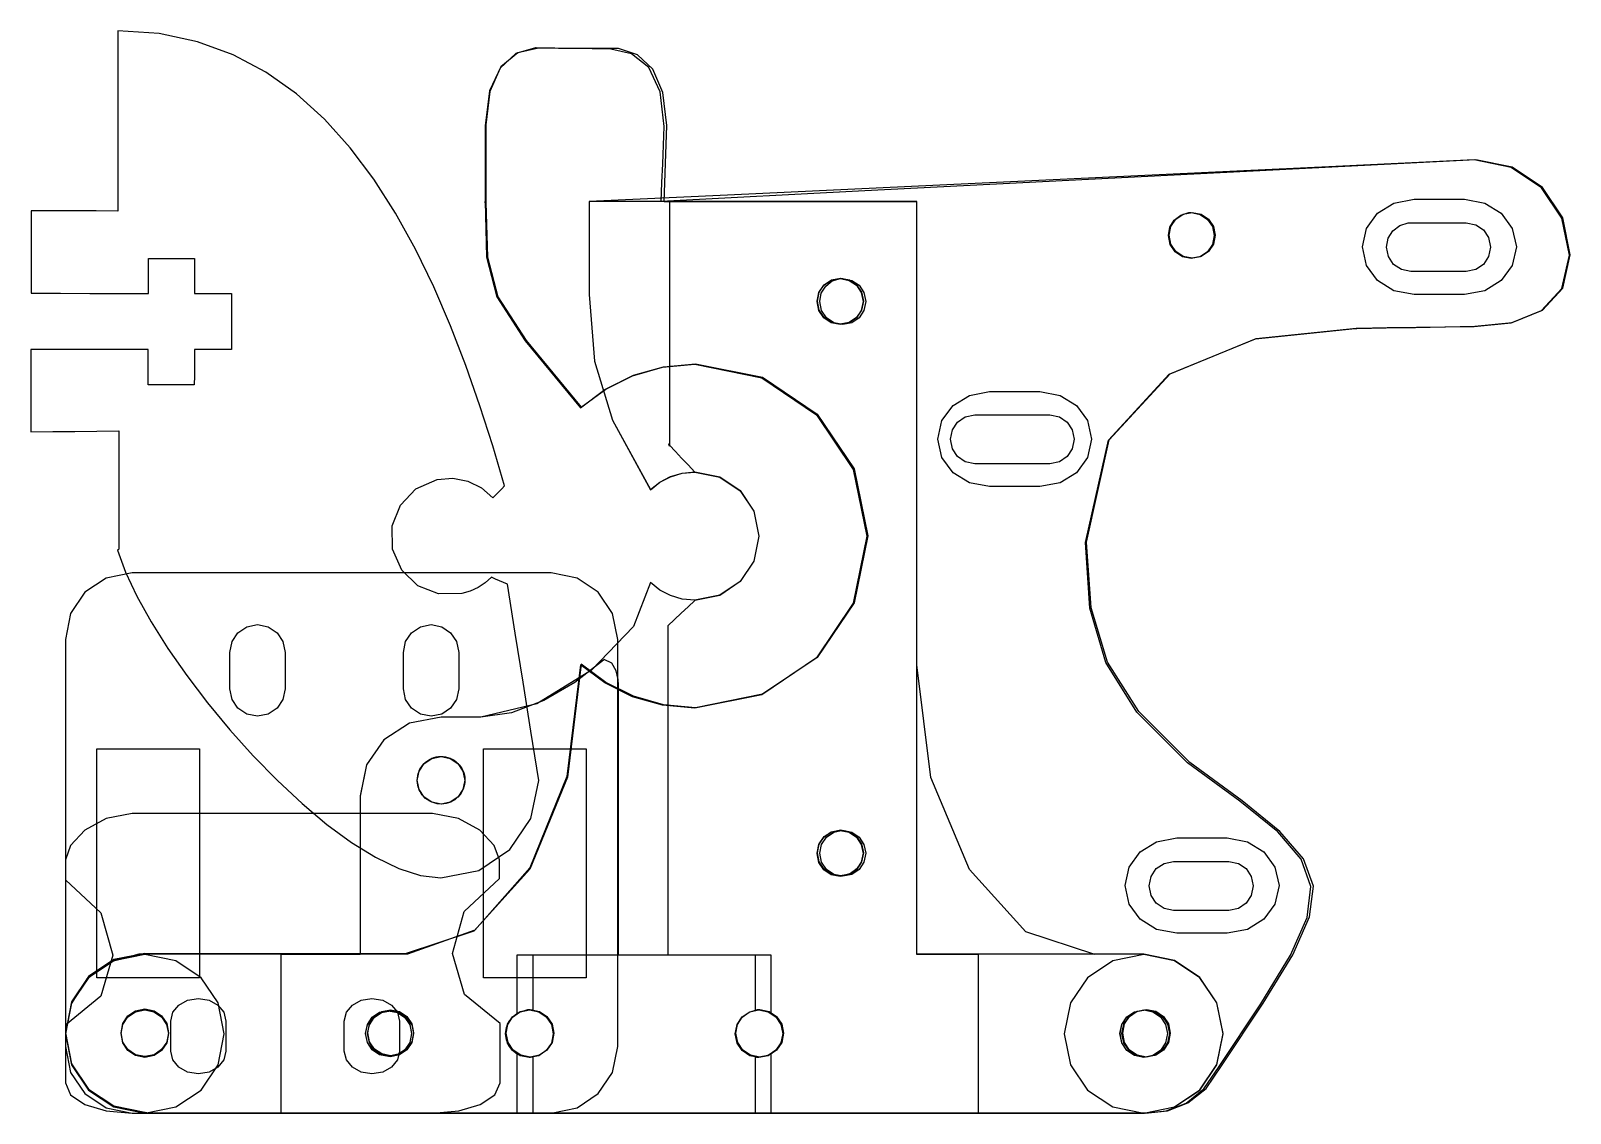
# Model space of a CAD drawing. Extents: x -2.1 to 95.4, y 0.1 to 68.7.
import ezdxf

# ---------------------------------------------------------------- set-up
doc = ezdxf.new("R2010")
doc.units = 0
for name, color, linetype in [('handle', 7, 'CONTINUOUS'), ('idler', 7, 'CONTINUOUS'), ('idler2', 7, 'CONTINUOUS'), ('slice1', 7, 'CONTINUOUS'), ('slice2', 7, 'CONTINUOUS'), ('slice3', 7, 'CONTINUOUS'), ('slice4', 7, 'CONTINUOUS'), ('slice5', 7, 'CONTINUOUS')]:
    doc.layers.add(name, color=color, linetype=linetype)

msp = doc.modelspace()

# ---------------------------------------------------------------- linework, layer by layer
at = {"layer": 'handle', "color": 7}
for points in [[(4.303889, 19.067667), (2.656164, 18.759661), (1.310541, 18.002315), (0.403259, 17.04563), (0.070556, 16.139612), (0.070556, 15.819905), (0.070556, 15.500195), (0.070556, 15.180488), (0.070556, 14.860778), (2.319027, 12.764299), (3.070782, 10.090373), (2.322424, 7.499773), (0.070556, 5.653278), (0.070556, 4.738257), (0.070556, 3.823236), (0.070556, 2.908215), (0.070556, 1.993194), (0.403259, 1.244261), (1.310541, 0.633191), (2.656164, 0.22146), (4.303889, 0.070556), (9.061986, 0.070556), (13.820084, 0.070556), (18.578181, 0.070556), (23.336278, 0.070556), (24.992421, 0.22146), (26.356208, 0.633191), (27.281585, 1.244261), (27.6225, 1.993194), (27.6225, 2.932467), (27.6225, 3.871736), (27.6225, 4.811008), (27.6225, 5.750278), (25.362379, 7.596776), (24.59584, 10.187376), (25.329408, 12.86131), (27.569612, 14.957806), (27.569612, 15.253259), (27.569612, 15.548709), (27.569612, 15.844162), (27.569612, 16.139612), (27.23696, 17.04563), (26.329763, 18.002315), (24.984157, 18.759661), (23.336278, 19.067667), (18.578181, 19.067667), (13.820084, 19.067667), (9.061986, 19.067667), (4.303889, 19.067667)], [(8.501944, 7.346611), (9.182482, 7.233706), (9.737468, 6.925731), (10.111261, 6.468799), (10.248223, 5.909028), (10.248223, 5.434988), (10.248223, 4.960945), (10.248223, 4.486904), (10.248223, 4.012861), (10.111261, 3.451713), (9.737468, 2.991756), (9.182482, 2.680756), (8.501944, 2.566472), (7.819916, 2.680756), (7.261927, 2.991756), (6.885183, 3.451713), (6.746889, 4.012861), (6.746889, 4.486904), (6.746889, 4.960945), (6.746889, 5.434988), (6.746889, 5.909028), (6.885183, 6.468799), (7.261927, 6.925731), (7.819916, 7.233706), (8.501944, 7.346611)], [(19.499806, 7.346611), (20.180327, 7.233706), (20.735304, 6.925731), (21.109094, 6.468799), (21.246056, 5.909028), (21.246056, 5.434988), (21.246056, 4.960945), (21.246056, 4.486904), (21.246056, 4.012861), (21.109094, 3.451713), (20.735304, 2.991756), (20.180327, 2.680756), (19.499806, 2.566472), (18.817749, 2.680756), (18.259753, 2.991756), (17.883013, 3.451713), (17.744722, 4.012861), (17.744722, 4.486904), (17.744722, 4.960945), (17.744722, 5.434988), (17.744722, 5.909028), (17.883013, 6.468799), (18.259753, 6.925731), (18.817749, 7.233706), (19.499806, 7.346611)]]:
    msp.add_lwpolyline(points, dxfattribs=at)
at = {"layer": 'idler', "color": 7}
for points in [[(-2.118388, 43.2553), (-0.725226, 43.270088), (0.667935, 43.284848), (2.061097, 43.299637), (3.454259, 43.314425), (3.453638, 41.439679), (3.452989, 39.564962), (3.452368, 37.690216), (3.451719, 35.815499), (3.434644, 35.800541), (3.417598, 35.785583), (3.400524, 35.770597), (3.383449, 35.755639), (3.892522, 34.358131), (4.606911, 32.834837), (5.504632, 31.215587), (6.563727, 29.530099), (7.762184, 27.808205), (9.078016, 26.079679), (10.489269, 24.374266), (11.973927, 22.72177), (13.510034, 21.151994), (15.075577, 19.694683), (16.648599, 18.37964), (18.207087, 17.23664), (19.729083, 16.295486), (21.192631, 15.585923), (22.575689, 15.137754), (23.856301, 14.980782), (26.269047, 15.464652), (28.240877, 16.78977), (29.571781, 18.757254), (30.061718, 21.16825), (29.565741, 24.275545), (29.069736, 27.382811), (28.573758, 30.490106), (28.077753, 33.597401), (27.823922, 33.707186), (27.570063, 33.81697), (27.316232, 33.926755), (27.062374, 34.036539), (26.66746, 33.683169), (26.221803, 33.388472), (25.729099, 33.158856), (25.19299, 33.000671), (23.723318, 32.979617), (22.405142, 33.50424), (21.380506, 34.484285), (20.791452, 35.829581), (20.771725, 37.299423), (21.299226, 38.618219), (22.282235, 39.643561), (23.628999, 40.232982), (24.627445, 40.310254), (25.577631, 40.125229), (26.436715, 39.706863), (27.161942, 39.084055), (27.347164, 39.270745), (27.532386, 39.457407), (27.717581, 39.644097), (27.902803, 39.830787), (27.14673, 42.359611), (26.32837, 44.911267), (25.438918, 47.4601), (24.469598, 49.980486), (23.411575, 52.446798), (22.256044, 54.83341), (20.994201, 57.114669), (19.617267, 59.264948), (18.116409, 61.258622), (16.482878, 63.070094), (14.707814, 64.67368), (12.782437, 66.043785), (10.697944, 67.154752), (8.4455, 67.980986), (6.016357, 68.496804), (3.401681, 68.676607), (3.401201, 65.820631), (3.400721, 62.964627), (3.400213, 60.108651), (3.399734, 57.252675), (2.02534, 57.255469), (0.650917, 57.258263), (-0.723477, 57.261085), (-2.097871, 57.263879), (-2.099564, 55.957388), (-2.101257, 54.650897), (-2.102979, 53.344434), (-2.104672, 52.037942), (-0.245505, 52.036193), (1.61369, 52.034443), (3.472857, 52.032721), (5.332024, 52.030971), (5.331601, 52.585792), (5.331178, 53.140641), (5.330726, 53.695462), (5.330303, 54.250311), (6.061174, 54.250452), (6.792016, 54.250593), (7.522887, 54.250734), (8.25373, 54.250875), (8.25246, 53.693401), (8.251218, 53.135956), (8.249948, 52.578483), (8.248678, 52.021037), (8.837253, 52.021997), (9.425827, 52.022928), (10.014402, 52.023888), (10.602976, 52.024847), (10.601254, 51.135678), (10.599533, 50.246509), (10.597811, 49.357339), (10.59609, 48.46817), (10.009688, 48.46769), (9.423287, 48.46721), (8.836858, 48.466731), (8.250456, 48.466251), (8.248735, 47.91095), (8.246985, 47.355622), (8.245263, 46.800321), (8.243514, 46.245021), (7.514816, 46.245331), (6.786118, 46.245642), (6.057392, 46.24598), (5.328694, 46.246291), (5.327819, 46.803285), (5.326916, 47.360278), (5.326041, 47.917272), (5.325138, 48.474266), (3.465971, 48.476016), (1.606776, 48.477765), (-0.252391, 48.479515), (-2.111587, 48.481265), (-2.11328, 47.174774), (-2.114973, 45.868282), (-2.116695, 44.561791), (-2.118388, 43.2553)], [(22.43678, 20.710429), (22.43678, 20.710429)]]:
    msp.add_lwpolyline(points, dxfattribs=at)
for points in [[(23.011666, 22.409802), (23.171884, 22.522578), (23.356852, 22.605777), (23.560419, 22.649804)], [(23.560419, 22.649804), (23.763788, 22.693774), (23.966537, 22.694395), (24.159012, 22.657903)], [(24.159012, 22.657903), (24.35146, 22.621384), (24.533634, 22.547752), (24.695912, 22.443189)], [(24.695912, 22.443189), (24.858162, 22.338625), (25.000514, 22.203131), (25.113262, 22.042941)], [(22.396902, 21.455552), (22.433336, 21.647999), (22.50694, 21.830174), (22.611447, 21.992423)], [(22.611447, 21.992423), (22.715982, 22.154673), (22.85142, 22.297026), (23.011666, 22.409802)], [(25.113262, 22.042941), (25.226038, 21.882752), (25.309237, 21.697868), (25.353236, 21.494499)], [(25.353236, 21.494499), (25.397234, 21.291017), (25.397855, 21.08824), (25.361364, 20.895736)], [(22.405086, 20.856959), (22.361116, 21.060328), (22.360438, 21.263077), (22.396902, 21.455552)], [(22.41248, 20.819423), (22.410222, 20.831756), (22.407824, 20.844231), (22.405086, 20.856959)], [(22.419169, 20.782791), (22.416883, 20.794898), (22.414738, 20.80709), (22.41248, 20.819423)], [(22.426732, 20.74661), (22.423882, 20.758661), (22.421455, 20.770683), (22.419169, 20.782791)], [(22.43678, 20.710429), (22.432857, 20.722536), (22.429583, 20.734587), (22.426732, 20.74661)], [(22.704242, 20.223003), (22.587684, 20.364509), (22.49582, 20.528734), (22.43678, 20.710429)], [(25.361364, 20.895736), (25.324844, 20.703261), (25.251212, 20.521086), (25.146649, 20.358837)], [(23.119673, 19.871608), (22.961995, 19.962597), (22.820771, 20.081469), (22.704242, 20.223003)], [(23.633938, 19.687458), (23.451481, 19.717515), (23.27735, 19.78062), (23.119673, 19.871608)], [(24.197931, 19.701682), (24.007092, 19.660421), (23.816366, 19.657401), (23.633938, 19.687458)], [(24.746402, 19.941571), (24.586212, 19.828823), (24.4013, 19.745652), (24.197931, 19.701682)], [(25.146649, 20.358837), (25.042086, 20.196615), (24.906591, 20.054291), (24.746402, 19.941571)]]:
    msp.add_open_spline(points, degree=3, dxfattribs=at)
at = {"layer": 'idler2', "color": 7}
for points in [[(4.303889, 34.325278), (2.656081, 33.992603), (1.310467, 33.085365), (0.403231, 31.739753), (0.070556, 30.091944), (0.070556, 23.644931), (0.070556, 17.197917), (0.070556, 10.750903), (0.070556, 4.303889), (0.403255, 2.655866), (1.310532, 1.310276), (2.656154, 0.40316), (4.303889, 0.070556), (10.938316, 0.070556), (17.572743, 0.070556), (24.20717, 0.070556), (30.841597, 0.070556), (32.489479, 0.40316), (33.835083, 1.310276), (34.742281, 2.655866), (35.074931, 4.303889), (35.074931, 10.750903), (35.074931, 17.197917), (35.074931, 23.644931), (35.074931, 30.091944), (34.742281, 31.739679), (33.835083, 33.085301), (32.489479, 33.992577), (30.841597, 34.325278), (24.20717, 34.325278), (17.572743, 34.325278), (10.938316, 34.325278), (4.303889, 34.325278)], [(12.250208, 31.035625), (12.930738, 30.897336), (13.485714, 30.5206), (13.8595, 29.96261), (13.996458, 29.280556), (13.996458, 28.705088), (13.996458, 28.129619), (13.996458, 27.554149), (13.996458, 26.978681), (13.8595, 26.298003), (13.485714, 25.743044), (12.930738, 25.369339), (12.250208, 25.232431), (11.568154, 25.369339), (11.010163, 25.743044), (10.633427, 26.298003), (10.495139, 26.978681), (10.495139, 27.554149), (10.495139, 28.129619), (10.495139, 28.705088), (10.495139, 29.280556), (10.633427, 29.96261), (11.010163, 30.5206), (11.568154, 30.897336), (12.250208, 31.035625)], [(23.248056, 31.035625), (23.928585, 30.897336), (24.483561, 30.5206), (24.857347, 29.96261), (24.994306, 29.280556), (24.994306, 28.705088), (24.994306, 28.129619), (24.994306, 27.554149), (24.994306, 26.978681), (24.857347, 26.298003), (24.483561, 25.743044), (23.928585, 25.369339), (23.248056, 25.232431), (22.566001, 25.369339), (22.00801, 25.743044), (21.631274, 26.298003), (21.492986, 26.978681), (21.492986, 27.554149), (21.492986, 28.129619), (21.492986, 28.705088), (21.492986, 29.280556), (21.631274, 29.96261), (22.00801, 30.5206), (22.566001, 30.897336), (23.248056, 31.035625)], [(2.072569, 23.159861), (3.697552, 23.159861), (5.322535, 23.159861), (6.947518, 23.159861), (8.5725, 23.159861), (8.5725, 19.535069), (8.5725, 15.910278), (8.5725, 12.285486), (8.5725, 8.660694), (6.947518, 8.660694), (5.322535, 8.660694), (3.697552, 8.660694), (2.072569, 8.660694), (2.072569, 12.285486), (2.072569, 15.910278), (2.072569, 19.535069), (2.072569, 23.159861)], [(26.572987, 23.159861), (28.197969, 23.159861), (29.822953, 23.159861), (31.447935, 23.159861), (33.072917, 23.159861), (33.072917, 19.535069), (33.072917, 15.910278), (33.072917, 12.285486), (33.072917, 8.660694), (31.447935, 8.660694), (29.822953, 8.660694), (28.197969, 8.660694), (26.572987, 8.660694), (26.572987, 12.285486), (26.572987, 15.910278), (26.572987, 19.535069), (26.572987, 23.159861)]]:
    msp.add_lwpolyline(points, dxfattribs=at)
at = {"layer": 'slice1', "color": 7}
for points in [[(30.047861, 67.565809), (28.731154, 67.278733), (27.657693, 66.392357), (26.934809, 64.869006), (26.67, 62.671003), (26.67, 61.445086), (26.67, 60.219198), (26.67, 58.993281), (26.67, 57.767392), (26.667799, 57.791635), (26.665597, 57.815878), (26.663396, 57.840149), (26.661195, 57.864392), (26.755259, 54.349907), (27.415462, 51.813886), (29.208843, 49.031119), (32.7025, 44.776336), (34.256528, 45.932206), (36.00577, 46.800632), (37.915794, 47.347014), (39.952112, 47.536837), (44.195182, 46.680207), (47.660137, 44.344085), (49.996288, 40.879158), (50.852945, 36.636003), (49.996288, 32.39299), (47.660137, 28.928035), (44.195182, 26.591855), (39.952112, 25.73517), (37.915794, 25.924993), (36.00577, 26.471403), (34.256528, 27.339801), (32.7025, 28.495642), (31.844996, 21.415589), (29.503031, 15.617503), (26.022356, 11.670146), (21.748778, 10.142392), (17.550723, 10.142392), (13.352667, 10.142392), (9.154612, 10.142392), (4.956556, 10.142392), (3.049806, 9.706839), (1.497274, 8.622371), (0.452882, 7.041137), (0.070556, 5.115309), (0.4664, 3.155558), (1.545816, 1.554765), (3.14658, 0.475293), (5.106472, 0.079392), (5.117507, 0.077191), (5.128514, 0.074989), (5.139549, 0.072788), (5.150556, 0.070587), (20.97484, 0.070587), (36.799153, 0.070587), (52.623438, 0.070587), (68.447722, 0.070587), (68.434486, 0.072788), (68.421278, 0.074989), (68.408042, 0.077191), (68.394806, 0.079392), (70.354698, 0.47518), (71.955462, 1.554511), (73.034878, 3.155275), (73.430723, 5.115309), (73.034878, 7.07506), (71.955462, 8.675824), (70.354698, 9.755296), (68.394806, 10.151197), (68.372764, 10.148996), (68.350723, 10.146795), (68.328653, 10.144593), (68.306611, 10.142392), (67.556973, 10.142392), (66.807306, 10.142392), (66.057667, 10.142392), (65.308, 10.142392), (65.305799, 10.140191), (65.303598, 10.137961), (65.301368, 10.13576), (65.299167, 10.133559), (60.936547, 11.575404), (57.347922, 15.50865), (54.914913, 21.344865), (54.019111, 28.495642), (54.019111, 28.500045), (54.019111, 28.504447), (54.019111, 28.508878), (54.019111, 28.513281), (54.019111, 35.844455), (54.019111, 43.1756), (54.019111, 50.506774), (54.019111, 57.837948), (50.019486, 57.837948), (46.019889, 57.837948), (42.020264, 57.837948), (38.020639, 57.837948), (38.058118, 59.046197), (38.095597, 60.254475), (38.133076, 61.462725), (38.170556, 62.671003), (37.935775, 64.754593), (37.290897, 66.24103), (36.325189, 67.161751), (35.127861, 67.54817), (33.857861, 67.552573), (32.587861, 67.556975), (31.317861, 67.561406), (30.047861, 67.565809)], [(49.177222, 52.996059), (49.743981, 52.881843), (50.206515, 52.570242), (50.518201, 52.107764), (50.632445, 51.540864), (50.518201, 50.972666), (50.206515, 50.507113), (49.743981, 50.192435), (49.177222, 50.076837), (48.610351, 50.192435), (48.147845, 50.507113), (47.836243, 50.972666), (47.722028, 51.540864), (47.836243, 52.107764), (48.147845, 52.570242), (48.610351, 52.881843), (49.177222, 52.996059)], [(49.177222, 18.026975), (49.743981, 17.91276), (50.206515, 17.601159), (50.518201, 17.138653), (50.632445, 16.571753), (50.518201, 16.003499), (50.206515, 15.537945), (49.743981, 15.223323), (49.177222, 15.107725), (48.610351, 15.223323), (48.147845, 15.537945), (47.836243, 16.003499), (47.722028, 16.571753), (47.836243, 17.138653), (48.147845, 17.601159), (48.610351, 17.91276), (49.177222, 18.026975)], [(5.106472, 6.62342), (5.69341, 6.50483), (6.172793, 6.181488), (6.49605, 5.702077), (6.614612, 5.115309), (6.49605, 4.52823), (6.172793, 4.048847), (5.69341, 3.725675), (5.106472, 3.60717), (4.519676, 3.725675), (4.040293, 4.048847), (3.716923, 4.52823), (3.598333, 5.115309), (3.716923, 5.702077), (4.040293, 6.181488), (4.519676, 6.50483), (5.106472, 6.62342)], [(20.558139, 6.570503), (21.12487, 6.456203), (21.587404, 6.144432), (21.89909, 5.681898), (22.013333, 5.115309), (21.89909, 4.548409), (21.587404, 4.085903), (21.12487, 3.774302), (20.558139, 3.660086), (19.989998, 3.774302), (19.524472, 4.085903), (19.209738, 4.548409), (19.094111, 5.115309), (19.209738, 5.681898), (19.524472, 6.144432), (19.989998, 6.456203), (20.558139, 6.570503)], [(29.474612, 6.614614), (30.06138, 6.496025), (30.540791, 6.172683), (30.864133, 5.693272), (30.982722, 5.106475), (30.864133, 4.519707), (30.540791, 4.040296), (30.06138, 3.716954), (29.474612, 3.598364), (28.887956, 3.716954), (28.408545, 4.040296), (28.085119, 4.519707), (27.966472, 5.106475), (28.085119, 5.693272), (28.408545, 6.172683), (28.887956, 6.496025), (29.474612, 6.614614)], [(44.017861, 6.614614), (44.604658, 6.496025), (45.084069, 6.172683), (45.407411, 5.693272), (45.526, 5.106475), (45.407411, 4.519707), (45.084069, 4.040296), (44.604658, 3.716954), (44.017861, 3.598364), (43.432307, 3.716954), (42.955972, 4.040296), (42.635734, 4.519707), (42.518556, 5.106475), (42.635734, 5.693272), (42.955972, 6.172683), (43.432307, 6.496025), (44.017861, 6.614614)], [(68.394806, 6.62342), (68.981461, 6.504717), (69.460872, 6.181234), (69.784299, 5.701795), (69.902945, 5.115309), (69.784299, 4.528512), (69.460872, 4.049101), (68.981461, 3.725759), (68.394806, 3.60717), (67.809392, 3.725759), (67.333029, 4.049101), (67.012707, 4.528512), (66.8955, 5.115309), (67.012707, 5.701795), (67.333029, 6.181234), (67.809392, 6.504717), (68.394806, 6.62342)]]:
    msp.add_lwpolyline(points, dxfattribs=at)
at = {"layer": 'slice2', "color": 7}
for points in [[(29.703889, 0.070587), (29.703889, 0.961336), (29.703889, 1.852114), (29.703889, 2.742864), (29.703889, 3.633642), (29.645638, 3.62447), (29.586061, 3.615919), (29.525863, 3.609625), (29.46575, 3.60717), (28.878812, 3.725731), (28.39943, 4.048989), (28.076172, 4.528371), (27.957611, 5.115309), (28.076172, 5.702303), (28.39943, 6.181685), (28.878812, 6.504886), (29.46575, 6.62342), (29.525807, 6.622347), (29.586061, 6.619045), (29.645695, 6.613542), (29.703889, 6.605781), (29.703889, 7.483323), (29.703889, 8.360836), (29.703889, 9.238378), (29.703889, 10.11592), (33.220632, 10.11592), (36.737403, 10.11592), (40.254146, 10.11592), (43.770889, 10.11592), (43.770889, 9.236177), (43.770889, 8.356433), (43.770889, 7.476719), (43.770889, 6.596975), (43.831228, 6.606515), (43.893006, 6.615009), (43.95549, 6.621105), (44.017833, 6.62342), (44.60463, 6.504802), (45.08404, 6.181431), (45.407382, 5.702021), (45.525972, 5.115309), (45.407382, 4.528512), (45.08404, 4.049101), (44.60463, 3.725759), (44.017833, 3.60717), (43.955547, 3.608129), (43.893006, 3.611205), (43.831171, 3.616681), (43.770889, 3.624809), (43.770889, 2.738461), (43.770889, 1.852086), (43.770889, 0.965739), (43.770889, 0.079392), (49.926861, 0.079392), (56.082833, 0.079392), (62.238805, 0.079392), (68.394778, 0.079392), (70.35467, 0.475237), (71.955434, 1.554652), (73.03485, 3.155417), (73.430694, 5.115309), (73.03485, 7.075342), (71.955434, 8.676078), (70.35467, 9.755409), (68.394778, 10.151197), (68.392576, 10.148996), (68.390375, 10.146795), (68.388174, 10.144593), (68.385972, 10.142392), (64.792042, 10.142392), (61.198139, 10.142392), (57.604208, 10.142392), (54.010278, 10.142392), (54.012479, 22.068482), (54.01468, 33.994573), (54.016882, 45.920663), (54.019083, 57.846753), (50.101048, 57.846753), (46.183014, 57.846753), (42.264979, 57.846753), (38.346944, 57.846753), (37.076944, 57.846753), (35.806944, 57.846753), (34.536916, 57.846753), (33.266916, 57.846753), (33.26892, 51.959315), (33.595677, 47.72697), (34.728178, 43.990432), (37.1475, 39.590503), (37.740872, 40.057891), (38.41623, 40.410415), (39.15839, 40.633032), (39.952083, 40.710587), (41.535689, 40.391365), (42.827928, 39.52054), (43.698668, 38.228301), (44.017833, 36.644809), (43.698668, 35.061034), (42.827928, 33.768823), (41.535689, 32.898167), (39.952083, 32.579059), (39.15839, 32.656613), (38.41623, 32.879174), (37.740872, 33.231698), (37.1475, 33.699114), (36.061763, 30.917645), (33.411301, 28.147013), (29.94121, 26.020327), (26.396583, 25.170725), (25.765986, 25.170725), (25.135417, 25.170725), (24.504819, 25.170725), (23.874222, 25.170725), (21.879616, 24.787468), (20.250884, 23.731985), (19.152757, 22.145698), (18.750111, 20.170086), (18.750111, 17.663163), (18.750111, 15.156239), (18.750111, 12.649316), (18.750111, 10.142392), (15.337, 10.142392), (11.923861, 10.142392), (8.51075, 10.142392), (5.097611, 10.142392), (5.099812, 10.144593), (5.102042, 10.146795), (5.104243, 10.148996), (5.106444, 10.151197), (3.146552, 9.755409), (1.545788, 8.676078), (0.4664, 7.075342), (0.070556, 5.115309), (0.4664, 3.155417), (1.545816, 1.554652), (3.146552, 0.475237), (5.106444, 0.079392), (5.106444, 0.077191), (5.106444, 0.074989), (5.106444, 0.072788), (5.106444, 0.070587), (11.255812, 0.070587), (17.405181, 0.070587), (23.554521, 0.070587), (29.703889, 0.070587)], [(49.168389, 50.076837), (48.601489, 50.191024), (48.139011, 50.502625), (47.82741, 50.965131), (47.713194, 51.532031), (47.82741, 52.100313), (48.139011, 52.565839), (48.601489, 52.880489), (49.168389, 52.996059), (49.736784, 52.880489), (50.20231, 52.565839), (50.516875, 52.100313), (50.632416, 51.532031), (50.516875, 50.965131), (50.20231, 50.502625), (49.736784, 50.191024), (49.168389, 50.076837)], [(23.874222, 19.667392), (23.287454, 19.785982), (22.808043, 20.109324), (22.484701, 20.588735), (22.366111, 21.175503), (22.484701, 21.760917), (22.808043, 22.237279), (23.287454, 22.557602), (23.874222, 22.674809), (24.461018, 22.557602), (24.940401, 22.237279), (25.263743, 21.760917), (25.382333, 21.175503), (25.263743, 20.588735), (24.940401, 20.109324), (24.461018, 19.785982), (23.874222, 19.667392)], [(49.318333, 15.107725), (49.281306, 15.105637), (49.243855, 15.105863), (49.20615, 15.10702), (49.168389, 15.107725), (48.60163, 15.221941), (48.139124, 15.533599), (47.827438, 15.996133), (47.713194, 16.562948), (47.827438, 17.129763), (48.139124, 17.592269), (48.60163, 17.903927), (49.168389, 18.018142), (49.73526, 17.903927), (50.197794, 17.592269), (50.509396, 17.129763), (50.623611, 16.562948), (50.522971, 16.027826), (50.246506, 15.580447), (49.83226, 15.26052), (49.318333, 15.107725)], [(5.097611, 3.60717), (4.512056, 3.725731), (4.035721, 4.048989), (3.715512, 4.528371), (3.598333, 5.115309), (3.715512, 5.702303), (4.035721, 6.181685), (4.512056, 6.504886), (5.097611, 6.62342), (5.684548, 6.504886), (6.163931, 6.181685), (6.487188, 5.702303), (6.60575, 5.115309), (6.487188, 4.528371), (6.163931, 4.048989), (5.684548, 3.725731), (5.097611, 3.60717)], [(20.549277, 3.660086), (19.982547, 3.77433), (19.520013, 4.086044), (19.208327, 4.548578), (19.094083, 5.115309), (19.208327, 5.682124), (19.520013, 6.14463), (19.982547, 6.456288), (20.549277, 6.570503), (21.116177, 6.456288), (21.578683, 6.14463), (21.890284, 5.682124), (22.0045, 5.115309), (21.890284, 4.548578), (21.578683, 4.086044), (21.116177, 3.77433), (20.549277, 3.660086)], [(68.394778, 3.60717), (67.80784, 3.725731), (67.328486, 4.048989), (67.005228, 4.528371), (66.886667, 5.115309), (67.005228, 5.702303), (67.328486, 6.181685), (67.80784, 6.504886), (68.394778, 6.62342), (68.981715, 6.504886), (69.461098, 6.181685), (69.784355, 5.702303), (69.902917, 5.115309), (69.784355, 4.528371), (69.461098, 4.048989), (68.981715, 3.725731), (68.394778, 3.60717)]]:
    msp.add_lwpolyline(points, dxfattribs=at)
at = {"layer": 'slice3', "color": 7}
for points in [[(38.346944, 57.846753), (38.346944, 53.988239), (38.346944, 50.129725), (38.346944, 46.271239), (38.346944, 42.412725), (38.722215, 42.006325), (39.114589, 41.587761), (39.524404, 41.156159), (39.952083, 40.710587), (41.535548, 40.391365), (42.827815, 39.52054), (43.69864, 38.228301), (44.017861, 36.644809), (43.69864, 35.059961), (42.827815, 33.764674), (41.535548, 32.890801), (39.952083, 32.570225), (39.524347, 32.168933), (39.096611, 31.767642), (38.668847, 31.366378), (38.241111, 30.965086), (38.241111, 25.750579), (38.241111, 20.536072), (38.241111, 15.321593), (38.241111, 10.107086), (39.874924, 10.107086), (41.508736, 10.107086), (43.142521, 10.107086), (44.776334, 10.107086), (44.776334, 9.18326), (44.776334, 8.259405), (44.776334, 7.335579), (44.776334, 6.411753), (45.082855, 6.177283), (45.319498, 5.874345), (45.471955, 5.51598), (45.525972, 5.115281), (45.471955, 4.713227), (45.319498, 4.351841), (45.082855, 4.045856), (44.776334, 3.810003), (44.776334, 2.875142), (44.776334, 1.940281), (44.776334, 1.005419), (44.776334, 0.070558), (48.066, 0.070558), (51.355639, 0.070558), (54.645306, 0.070558), (57.934945, 0.070558), (57.934945, 2.584086), (57.934945, 5.097642), (57.934945, 7.611169), (57.934945, 10.124725), (56.956, 10.124725), (55.977028, 10.124725), (54.998084, 10.124725), (54.019111, 10.124725), (54.019111, 22.055218), (54.019111, 33.985739), (54.019111, 45.916232), (54.019111, 57.846753), (50.101077, 57.846753), (46.183042, 57.846753), (42.264979, 57.846753), (38.346944, 57.846753)], [(49.159583, 52.969614), (49.726483, 52.855399), (50.188989, 52.543797), (50.50059, 52.081292), (50.614806, 51.514392), (50.50059, 50.946053), (50.188989, 50.480527), (49.726483, 50.165934), (49.159583, 50.050364), (48.592684, 50.165934), (48.130178, 50.480527), (47.818576, 50.946053), (47.704389, 51.514392), (47.818576, 52.081292), (48.130178, 52.543797), (48.592684, 52.855399), (49.159583, 52.969614)], [(38.346944, 42.412725), (38.331535, 42.430054), (38.316013, 42.448031), (38.300547, 42.466009), (38.285222, 42.483281), (38.30066, 42.448003), (38.316098, 42.412725), (38.331507, 42.377447), (38.346944, 42.34217), (38.346944, 42.359809), (38.346944, 42.377447), (38.346944, 42.395086), (38.346944, 42.412725)], [(34.201806, 28.821975), (34.190799, 28.810941), (34.179764, 28.799906), (34.168757, 28.788899), (34.157722, 28.777864), (32.36087, 27.36489), (30.381025, 26.219294), (28.34925, 25.451198), (26.396611, 25.170697), (25.766014, 25.170697), (25.135445, 25.170697), (24.504848, 25.170697), (23.87425, 25.170697), (21.879645, 24.787383), (20.250884, 23.731815), (19.152785, 22.145557), (18.750139, 20.170086), (18.750139, 17.660961), (18.750139, 15.151808), (18.750139, 12.642683), (18.750139, 10.133559), (17.493375, 10.133559), (16.236611, 10.133559), (14.979819, 10.133559), (13.723056, 10.133559), (13.724241, 8.561214), (13.724128, 5.102044), (13.723451, 1.642903), (13.723056, 0.070558), (17.466903, 0.070558), (21.210778, 0.070558), (24.954625, 0.070558), (28.698472, 0.070558), (28.698472, 1.007621), (28.698472, 1.944683), (28.698472, 2.881774), (28.698472, 3.818836), (28.398583, 4.055226), (28.167556, 4.359687), (28.018994, 4.717855), (27.966472, 5.115281), (28.018994, 5.511351), (28.167556, 5.866471), (28.398583, 6.167913), (28.698472, 6.402919), (28.698472, 7.328947), (28.698472, 8.255003), (28.698472, 9.18103), (28.698472, 10.107086), (30.305812, 10.107086), (31.913181, 10.107086), (33.520521, 10.107086), (35.127861, 10.107086), (35.127861, 14.380128), (35.127861, 18.653142), (35.127861, 22.926156), (35.127861, 27.199198), (35.09614, 27.558862), (34.96612, 28.104905), (34.68545, 28.603789), (34.201806, 28.821975)], [(23.87425, 22.674809), (24.461018, 22.556219), (24.940429, 22.232849), (25.263771, 21.753466), (25.382361, 21.166669), (25.263771, 20.579901), (24.940429, 20.10049), (24.461018, 19.777148), (23.87425, 19.658559), (23.287313, 19.777148), (22.80793, 20.10049), (22.484673, 20.579901), (22.366111, 21.166669), (22.484673, 21.753466), (22.80793, 22.232849), (23.287313, 22.556219), (23.87425, 22.674809)], [(49.159583, 17.991669), (49.726483, 17.877482), (50.188989, 17.565881), (50.50059, 17.103375), (50.614806, 16.536475), (50.50059, 15.96791), (50.188989, 15.502413), (49.726483, 15.187933), (49.159583, 15.072447), (48.592684, 15.187933), (48.130178, 15.502413), (47.818576, 15.96791), (47.704389, 16.536475), (47.818576, 17.103375), (48.130178, 17.565881), (48.592684, 17.877482), (49.159583, 17.991669)], [(5.106472, 10.133559), (3.14658, 9.737657), (1.545816, 8.658185), (0.4664, 7.057393), (0.070556, 5.097642), (0.4664, 3.138991), (1.545816, 1.541275), (3.14658, 0.464992), (5.106472, 0.070558), (7.066365, 0.464992), (8.667129, 1.541275), (9.746516, 3.138991), (10.142361, 5.097642), (9.746516, 7.057393), (8.667129, 8.658185), (7.066365, 9.737657), (5.106472, 10.133559)], [(68.394806, 10.133559), (66.434914, 9.737657), (64.834149, 8.658185), (63.754734, 7.057393), (63.358889, 5.097642), (63.754734, 3.138991), (64.834149, 1.541275), (66.434914, 0.464992), (68.394806, 0.070558), (70.354698, 0.464992), (71.955462, 1.541275), (73.03485, 3.138991), (73.430694, 5.097642), (73.03485, 7.057393), (71.955462, 8.658185), (70.354698, 9.737657), (68.394806, 10.133559)], [(5.106472, 6.62342), (5.69341, 6.504915), (6.172793, 6.181714), (6.496022, 5.702359), (6.614583, 5.115281), (6.496022, 4.528202), (6.172793, 4.048847), (5.69341, 3.725675), (5.106472, 3.60717), (4.519535, 3.725675), (4.040152, 4.048847), (3.716895, 4.528202), (3.598333, 5.115281), (3.716895, 5.702359), (4.040152, 6.181714), (4.519535, 6.504915), (5.106472, 6.62342)], [(20.672778, 6.570503), (21.240919, 6.456288), (21.706473, 6.144686), (22.021179, 5.682152), (22.136806, 5.115281), (22.021179, 4.546998), (21.706473, 4.081472), (21.240919, 3.766823), (20.672778, 3.651253), (20.105906, 3.766823), (19.6434, 4.081472), (19.331799, 4.546998), (19.217584, 5.115281), (19.331799, 5.682152), (19.6434, 6.144686), (20.105906, 6.456288), (20.672778, 6.570503)], [(68.394806, 6.62342), (68.981574, 6.50483), (69.460985, 6.18146), (69.784327, 5.702077), (69.902917, 5.115281), (69.784327, 4.528512), (69.460985, 4.049101), (68.981574, 3.725759), (68.394806, 3.60717), (67.807868, 3.725759), (67.328486, 4.049101), (67.005228, 4.528512), (66.886667, 5.115281), (67.005228, 5.702077), (67.328486, 6.18146), (67.807868, 6.50483), (68.394806, 6.62342)]]:
    msp.add_lwpolyline(points, dxfattribs=at)
at = {"layer": 'slice4', "color": 7}
for points in [[(89.332139, 60.492558), (80.571961, 60.080062), (61.299542, 59.173621), (42.027122, 58.267433), (33.266944, 57.855558), (33.268948, 51.967979), (33.595705, 47.735634), (34.728206, 43.999181), (37.1475, 39.599308), (37.740872, 40.066725), (38.416202, 40.419249), (39.158333, 40.641837), (39.952083, 40.719364), (41.535548, 40.40017), (42.827815, 39.529345), (43.69864, 38.237078), (44.017833, 36.653614), (43.69864, 35.068767), (42.827815, 33.77348), (41.535548, 32.899607), (39.952083, 32.579031), (39.158559, 32.65667), (38.416371, 32.879371), (37.7409, 33.231923), (37.1475, 33.699086), (36.061763, 30.918943), (33.411301, 28.151331), (29.94121, 26.027693), (26.396583, 25.179503), (25.765986, 25.179503), (25.135417, 25.179503), (24.504819, 25.179503), (23.874222, 25.179503), (21.879616, 24.796301), (20.250884, 23.740875), (19.152785, 22.154645), (18.750139, 20.178892), (18.750139, 17.669767), (18.750139, 15.160614), (18.750139, 12.651489), (18.750139, 10.142364), (15.253236, 10.142364), (11.756334, 10.142364), (8.259403, 10.142364), (4.7625, 10.142364), (4.751465, 10.142364), (4.740458, 10.142364), (4.729424, 10.142364), (4.718389, 10.142364), (2.895036, 9.648108), (1.419239, 8.553707), (0.431066, 6.999057), (0.070556, 5.124086), (0.4664, 3.164053), (1.545788, 1.563316), (3.146552, 0.483986), (5.106444, 0.088197), (5.115278, 0.083795), (5.124083, 0.079364), (5.132917, 0.074961), (5.141722, 0.070558), (11.282257, 0.070558), (17.42282, 0.070558), (23.563354, 0.070558), (29.703889, 0.070558), (29.703889, 0.961308), (29.703889, 1.852086), (29.703889, 2.742836), (29.703889, 3.633614), (29.645723, 3.625853), (29.586061, 3.620349), (29.525807, 3.617047), (29.46575, 3.615975), (28.878982, 3.734565), (28.399571, 4.057907), (28.076229, 4.537318), (27.957639, 5.124086), (28.076229, 5.710882), (28.399571, 6.190265), (28.878982, 6.513635), (29.46575, 6.632225), (29.525863, 6.62977), (29.586089, 6.623476), (29.645666, 6.614925), (29.703889, 6.605753), (29.703889, 7.483294), (29.703889, 8.360808), (29.703889, 9.23835), (29.703889, 10.115891), (33.220632, 10.115891), (36.737403, 10.115891), (40.254146, 10.115891), (43.770889, 10.115891), (43.770889, 9.23835), (43.770889, 8.360808), (43.770889, 7.483294), (43.770889, 6.605753), (43.831228, 6.61532), (43.893006, 6.623815), (43.955462, 6.629883), (44.017833, 6.632225), (44.60463, 6.513635), (45.08404, 6.190265), (45.407382, 5.710882), (45.525972, 5.124086), (45.407382, 4.537318), (45.08404, 4.057907), (44.60463, 3.734565), (44.017833, 3.615975), (43.955518, 3.616935), (43.893006, 3.620011), (43.831171, 3.625458), (43.770889, 3.633614), (43.770889, 2.742836), (43.770889, 1.852086), (43.770889, 0.961308), (43.770889, 0.070558), (49.933465, 0.070558), (56.096069, 0.070558), (62.258674, 0.070558), (68.42125, 0.070558), (69.807808, 0.214689), (71.079332, 0.701889), (72.210224, 1.614229), (73.174916, 3.033892), (75.825068, 7.008004), (77.693943, 10.082759), (78.757836, 12.483567), (78.993012, 14.435867), (78.37582, 16.165155), (76.882554, 17.896815), (74.489479, 19.856312), (71.172917, 22.269086), (67.962159, 25.495733), (65.987648, 28.637035), (64.991798, 32.089065), (64.717083, 36.247919), (66.167536, 42.732031), (70.008524, 46.909795), (75.474632, 49.147705), (81.800333, 49.812225), (81.822375, 49.812225), (81.844444, 49.812225), (81.866486, 49.812225), (81.888528, 49.812225), (83.749444, 49.8431), (85.610333, 49.873947), (87.47125, 49.904822), (89.332139, 49.935697), (91.679437, 50.17426), (93.597024, 50.948875), (94.890308, 52.347992), (95.364639, 54.460058), (94.890308, 56.807216), (93.597024, 58.724803), (91.679437, 60.018171), (89.332139, 60.492558)], [(71.261111, 57.150003), (71.29811, 57.152091), (71.335561, 57.151865), (71.373266, 57.150708), (71.411028, 57.150003), (71.977758, 57.035787), (72.440292, 56.724129), (72.752006, 56.261595), (72.86625, 55.69478), (72.752006, 55.127909), (72.440292, 54.665403), (71.977758, 54.353801), (71.411028, 54.239586), (70.844128, 54.353801), (70.38165, 54.665403), (70.070049, 55.127909), (69.955833, 55.69478), (70.056446, 56.229902), (70.332939, 56.677281), (70.747184, 56.997208), (71.261111, 57.150003)], [(85.160556, 56.506169), (85.199728, 56.508399), (85.239408, 56.508145), (85.279371, 56.506903), (85.319306, 56.506169), (86.196847, 56.506169), (87.074389, 56.506169), (87.951903, 56.506169), (88.829444, 56.506169), (89.428066, 56.385068), (89.915718, 56.054614), (90.243858, 55.564083), (90.364028, 54.962781), (90.243858, 54.361196), (89.915718, 53.870693), (89.428066, 53.540381), (88.829444, 53.419364), (87.951903, 53.419364), (87.074389, 53.419364), (86.196847, 53.419364), (85.319306, 53.419364), (84.71947, 53.540381), (84.228771, 53.870693), (83.897498, 54.361196), (83.775889, 54.962781), (83.883077, 55.530442), (84.177096, 56.004886), (84.616685, 56.344145), (85.160556, 56.506169)], [(49.159583, 52.978391), (49.726455, 52.862821), (50.188961, 52.548172), (50.500562, 52.082646), (50.614778, 51.514364), (50.500562, 50.947549), (50.188961, 50.485043), (49.726455, 50.173385), (49.159583, 50.059169), (48.592684, 50.173385), (48.130178, 50.485043), (47.818576, 50.947549), (47.704361, 51.514364), (47.818576, 52.082646), (48.130178, 52.548172), (48.592684, 52.862821), (49.159583, 52.978391)], [(57.687972, 44.326531), (58.878611, 44.326531), (60.069222, 44.326531), (61.259861, 44.326531), (62.450472, 44.326531), (63.050476, 44.205514), (63.541176, 43.875229), (63.872336, 43.384727), (63.993889, 42.783114), (63.872336, 42.180287), (63.541176, 41.686737), (63.050476, 41.353319), (62.450472, 41.230891), (61.259861, 41.230891), (60.069222, 41.230891), (58.878611, 41.230891), (57.687972, 41.230891), (57.089492, 41.353319), (56.60184, 41.686737), (56.273587, 42.180287), (56.153389, 42.783114), (56.273587, 43.384727), (56.60184, 43.875229), (57.089492, 44.205514), (57.687972, 44.326531)], [(23.874222, 22.683614), (24.461018, 22.565024), (24.940429, 22.241654), (25.263771, 21.762271), (25.382361, 21.175475), (25.263771, 20.588707), (24.940429, 20.109296), (24.461018, 19.785954), (23.874222, 19.667364), (23.287454, 19.785954), (22.808043, 20.109296), (22.484701, 20.588707), (22.366111, 21.175475), (22.484701, 21.762271), (22.808043, 22.241654), (23.287454, 22.565024), (23.874222, 22.683614)], [(49.159583, 18.000475), (49.726314, 17.886175), (50.188848, 17.574404), (50.500534, 17.11187), (50.614778, 16.545281), (50.500534, 15.976998), (50.188848, 15.511472), (49.726314, 15.196823), (49.159583, 15.081253), (48.592684, 15.196823), (48.130178, 15.511472), (47.818576, 15.976998), (47.704361, 16.545281), (47.818576, 17.11187), (48.130178, 17.574404), (48.592684, 17.886175), (49.159583, 18.000475)], [(70.282139, 16.024919), (71.15968, 16.024919), (72.037222, 16.024919), (72.914736, 16.024919), (73.792278, 16.024919), (74.390758, 15.903902), (74.87841, 15.573618), (75.206662, 15.083144), (75.326861, 14.481531), (75.206662, 13.878563), (74.87841, 13.385041), (74.390758, 13.051708), (73.792278, 12.929308), (72.914736, 12.929308), (72.037222, 12.929308), (71.15968, 12.929308), (70.282139, 12.929308), (69.682275, 13.051708), (69.191604, 13.385041), (68.860331, 13.878563), (68.73875, 14.481531), (68.860331, 15.083144), (69.191604, 15.573618), (69.682275, 15.903902), (70.282139, 16.024919)], [(5.106444, 6.632225), (5.691858, 6.513635), (6.168221, 6.190265), (6.488543, 5.710882), (6.60575, 5.124086), (6.488543, 4.537318), (6.168221, 4.057907), (5.691858, 3.734565), (5.106444, 3.615975), (4.519507, 3.734565), (4.040152, 4.057907), (3.716895, 4.537318), (3.598333, 5.124086), (3.716895, 5.710882), (4.040152, 6.190265), (4.519507, 6.513635), (5.106444, 6.632225)], [(20.549306, 6.579308), (21.116064, 6.465093), (21.57857, 6.153491), (21.890256, 5.690957), (22.0045, 5.124086), (21.890256, 4.555803), (21.57857, 4.090278), (21.116036, 3.775628), (20.549306, 3.660058), (19.982434, 3.775628), (19.5199, 4.090278), (19.208298, 4.555803), (19.094083, 5.124086), (19.208298, 5.690986), (19.5199, 6.153491), (19.982434, 6.465093), (20.549306, 6.579308)], [(68.51825, 6.632225), (69.105046, 6.513635), (69.584457, 6.190265), (69.907799, 5.710882), (70.026389, 5.124086), (69.907799, 4.537318), (69.584457, 4.057907), (69.105046, 3.734565), (68.51825, 3.615975), (67.931482, 3.734565), (67.452071, 4.057907), (67.128729, 4.537318), (67.010139, 5.124086), (67.128729, 5.710882), (67.452071, 6.190265), (67.931482, 6.513635), (68.51825, 6.632225)]]:
    msp.add_lwpolyline(points, dxfattribs=at)
at = {"layer": 'slice5', "color": 7}
for points in [[(29.853819, 67.592253), (28.619097, 67.230656), (27.6225, 66.313434), (26.961042, 64.822948), (26.714097, 62.706281), (26.714097, 61.480378), (26.714097, 60.254475), (26.714097, 59.028573), (26.714097, 57.80267), (26.811111, 54.336628), (27.481389, 51.823087), (29.271736, 49.044962), (32.755417, 44.811628), (34.307639, 45.966975), (36.062708, 46.8401), (37.967708, 47.378087), (40.005, 47.572114), (44.247153, 46.716628), (47.713194, 44.379475), (50.050347, 40.913434), (50.905833, 36.671281), (50.050347, 32.429128), (47.713194, 28.963087), (44.247153, 26.625934), (40.005, 25.770448), (37.967708, 25.964475), (36.062708, 26.502462), (34.307639, 27.375587), (32.755417, 28.530934), (31.882292, 21.378364), (29.492222, 15.539892), (25.946806, 11.60642), (21.607639, 10.16885), (17.480139, 10.16885), (13.343819, 10.16885), (9.2075, 10.16885), (5.08, 10.16885), (5.088819, 10.17767), (5.097639, 10.186489), (5.097639, 10.195309), (5.106458, 10.204128), (3.148542, 9.807253), (1.543403, 8.731281), (0.467431, 7.126142), (0.070556, 5.168225), (0.467431, 3.210309), (1.543403, 1.60517), (3.148542, 0.529198), (5.106458, 0.132323), (5.141736, 0.123503), (5.177014, 0.114684), (5.203472, 0.105864), (5.23875, 0.097045), (21.052014, 0.097045), (36.865278, 0.097045), (52.678542, 0.097045), (68.491806, 0.097045), (68.491806, 0.088225), (68.491806, 0.079406), (68.491806, 0.070587), (69.894097, 0.220517), (71.190556, 0.723225), (72.345903, 1.640448), (73.324861, 3.069198), (75.970694, 7.037948), (77.840417, 10.115934), (78.907569, 12.514823), (79.145694, 14.46392), (78.528333, 16.192531), (77.029028, 17.921142), (74.638958, 19.879059), (71.322847, 22.295587), (68.094931, 25.523503), (66.092917, 28.663225), (65.061042, 32.111628), (64.77, 36.265587), (66.216389, 42.747878), (70.061667, 46.928295), (75.529722, 49.168434), (81.853264, 49.829892), (81.879722, 49.829892), (81.906181, 49.829892), (81.923819, 49.829892), (81.950278, 49.829892), (83.811181, 49.86517), (85.672083, 49.891628), (87.524167, 49.918087), (89.385069, 49.953364), (91.731042, 50.191489), (93.653681, 50.9676), (94.941319, 52.369892), (95.417569, 54.477739), (94.941319, 56.823712), (93.653681, 58.74635), (91.731042, 60.033989), (89.437986, 60.50142), (76.570417, 59.839962), (63.649931, 59.178503), (50.729444, 58.525864), (37.817778, 57.864406), (37.870694, 59.055031), (37.923611, 60.236837), (37.967708, 61.427462), (38.020625, 62.618087), (37.756042, 64.814128), (37.032847, 66.339892), (35.948056, 67.221837), (34.633958, 67.512878), (33.452153, 67.530517), (32.270347, 67.548156), (31.088542, 67.574614), (29.906736, 67.592253), (29.897917, 67.592253), (29.880278, 67.592253), (29.871458, 67.592253), (29.853819, 67.592253)], [(85.530972, 57.996698), (86.324722, 57.996698), (87.127292, 57.996698), (87.929861, 57.996698), (88.723611, 57.996698), (90.002431, 57.758573), (91.043125, 57.114753), (91.748681, 56.153434), (92.004444, 54.980448), (91.748681, 53.807462), (91.043125, 52.846142), (90.002431, 52.202323), (88.723611, 51.964198), (87.929861, 51.964198), (87.127292, 51.964198), (86.324722, 51.964198), (85.530972, 51.964198), (84.252153, 52.202323), (83.211458, 52.846142), (82.505903, 53.807462), (82.250139, 54.980448), (82.505903, 56.153434), (83.211458, 57.114753), (84.252153, 57.758573), (85.530972, 57.996698)], [(71.463958, 57.16767), (72.028403, 57.053017), (72.495833, 56.744337), (72.813333, 56.276906), (72.927986, 55.712462), (72.813333, 55.148017), (72.495833, 54.680587), (72.028403, 54.371906), (71.463958, 54.257253), (70.899514, 54.371906), (70.432083, 54.680587), (70.123403, 55.148017), (70.00875, 55.712462), (70.123403, 56.276906), (70.432083, 56.744337), (70.899514, 57.053017), (71.463958, 57.16767)], [(49.177222, 52.969614), (49.2125, 52.969614), (49.247778, 52.969614), (49.291875, 52.969614), (49.327153, 52.969614), (49.891597, 52.854962), (50.359028, 52.546281), (50.667708, 52.07885), (50.782361, 51.514406), (50.667708, 50.949962), (50.359028, 50.482531), (49.891597, 50.17385), (49.327153, 50.059198), (48.762708, 50.17385), (48.295278, 50.482531), (47.986597, 50.949962), (47.871944, 51.514406), (47.968958, 52.052392), (48.251181, 52.493364), (48.665694, 52.819684), (49.177222, 52.969614)], [(58.631667, 45.808225), (59.425417, 45.808225), (60.227986, 45.808225), (61.021736, 45.808225), (61.815486, 45.808225), (63.094306, 45.5701), (64.135, 44.926281), (64.840556, 43.973781), (65.096319, 42.800795), (64.840556, 41.627809), (64.135, 40.666489), (63.094306, 40.02267), (61.815486, 39.784545), (61.021736, 39.784545), (60.227986, 39.784545), (59.425417, 39.784545), (58.631667, 39.784545), (57.352847, 40.02267), (56.312153, 40.666489), (55.606597, 41.627809), (55.350833, 42.800795), (55.606597, 43.973781), (56.312153, 44.926281), (57.352847, 45.5701), (58.631667, 45.808225)], [(49.327153, 18.000517), (49.891597, 17.885864), (50.359028, 17.577184), (50.667708, 17.109753), (50.782361, 16.545309), (50.667708, 15.980864), (50.359028, 15.513434), (49.891597, 15.204753), (49.327153, 15.0901), (48.762708, 15.204753), (48.295278, 15.513434), (47.986597, 15.980864), (47.871944, 16.545309), (47.986597, 17.109753), (48.295278, 17.577184), (48.762708, 17.885864), (49.327153, 18.000517)], [(70.493819, 17.515448), (71.296389, 17.515448), (72.090139, 17.515448), (72.892708, 17.515448), (73.686458, 17.515448), (74.965278, 17.277323), (76.005972, 16.633503), (76.711528, 15.672184), (76.967292, 14.499198), (76.711528, 13.326212), (76.005972, 12.364892), (74.965278, 11.721073), (73.686458, 11.482948), (72.892708, 11.482948), (72.090139, 11.482948), (71.296389, 11.482948), (70.493819, 11.482948), (69.215, 11.721073), (68.174306, 12.364892), (67.46875, 13.326212), (67.212986, 14.499198), (67.46875, 15.672184), (68.174306, 16.633503), (69.215, 17.277323), (70.493819, 17.515448)], [(5.106458, 6.67635), (5.697361, 6.561698), (6.173611, 6.235378), (6.499931, 5.759128), (6.614583, 5.168225), (6.499931, 4.577323), (6.173611, 4.101073), (5.697361, 3.774753), (5.106458, 3.6601), (4.515556, 3.774753), (4.039306, 4.101073), (3.712986, 4.577323), (3.598333, 5.168225), (3.712986, 5.759128), (4.039306, 6.235378), (4.515556, 6.561698), (5.106458, 6.67635)], [(20.681597, 6.632253), (21.246042, 6.5176), (21.713472, 6.2001), (22.022153, 5.73267), (22.136806, 5.168225), (22.022153, 4.603781), (21.713472, 4.13635), (21.246042, 3.82767), (20.681597, 3.713017), (20.117153, 3.82767), (19.649722, 4.13635), (19.341042, 4.603781), (19.226389, 5.168225), (19.341042, 5.73267), (19.649722, 6.2001), (20.117153, 6.5176), (20.681597, 6.632253)], [(29.36875, 6.641073), (29.404028, 6.641073), (29.439306, 6.641073), (29.483403, 6.641073), (29.518681, 6.641073), (30.109583, 6.52642), (30.585833, 6.2001), (30.912153, 5.72385), (31.026806, 5.141767), (30.912153, 4.550864), (30.585833, 4.074614), (30.109583, 3.748295), (29.518681, 3.633642), (28.927778, 3.748295), (28.451528, 4.074614), (28.125208, 4.550864), (28.010556, 5.141767), (28.116389, 5.697392), (28.407431, 6.156003), (28.839583, 6.482323), (29.36875, 6.641073)], [(43.920833, 6.641073), (43.956111, 6.641073), (43.991389, 6.641073), (44.035486, 6.641073), (44.070764, 6.641073), (44.661667, 6.52642), (45.137917, 6.2001), (45.464236, 5.72385), (45.578889, 5.141767), (45.464236, 4.550864), (45.137917, 4.074614), (44.661667, 3.748295), (44.070764, 3.633642), (43.479861, 3.748295), (43.003611, 4.074614), (42.677292, 4.550864), (42.562639, 5.141767), (42.668472, 5.697392), (42.959514, 6.156003), (43.391667, 6.482323), (43.920833, 6.641073)], [(68.571181, 6.649892), (69.162083, 6.535239), (69.638333, 6.20892), (69.964653, 5.73267), (70.079306, 5.141767), (69.964653, 4.550864), (69.638333, 4.074614), (69.162083, 3.748295), (68.571181, 3.633642), (67.980278, 3.748295), (67.504028, 4.074614), (67.177708, 4.550864), (67.063056, 5.141767), (67.177708, 5.73267), (67.504028, 6.20892), (67.980278, 6.535239), (68.571181, 6.649892)]]:
    msp.add_lwpolyline(points, dxfattribs=at)

doc.saveas('drawing.dxf')
